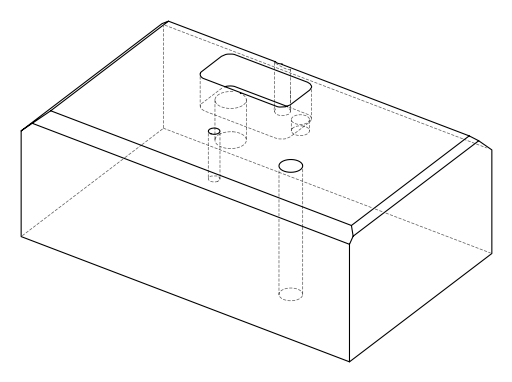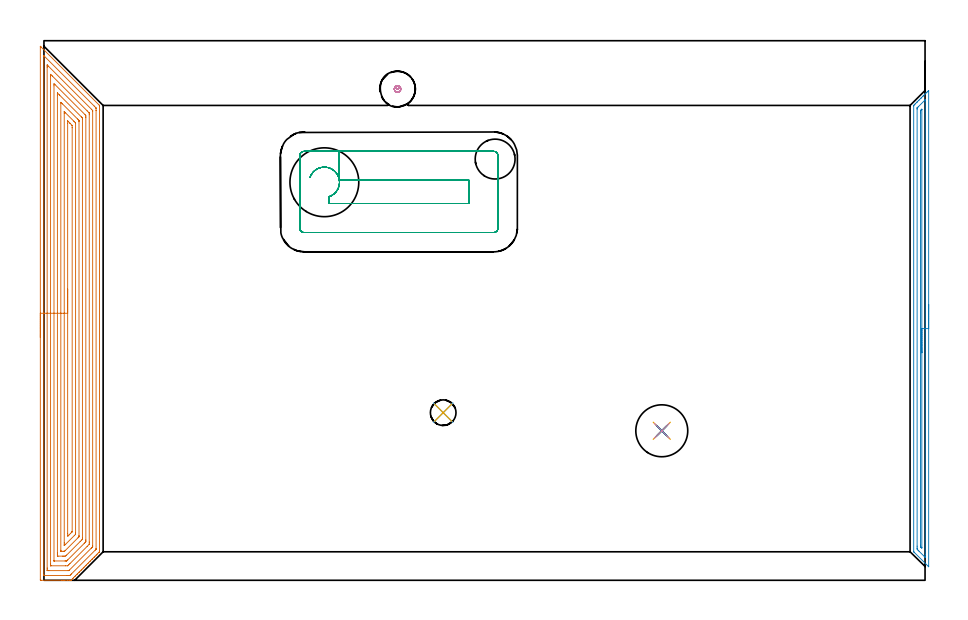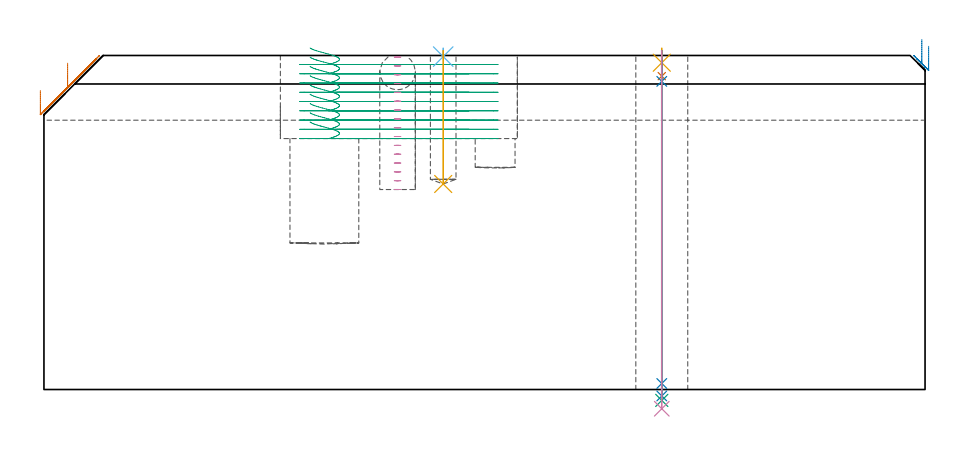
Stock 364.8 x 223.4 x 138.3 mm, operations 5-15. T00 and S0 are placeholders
(PLAN: 15 operations, 10 tool changes, 73.1 min)
(1 INDEXABLE_INSERT_DRILL_BLIND_HOLE_FROM_SOLID | STEP1POCKET | NXT0302_028 | 0.19 min | 49577 mm3)
(2 INDEXABLE_INSERT_DRILL_BLIND_HOLE_FROM_SOLID_1 | STEP1POCKET_2 | NXT0302_004 | 0.07 min | 9906 mm3)
(3 AREA_MILL | FG_CHAMFER_SURFACE | UGT0205_001 | 13.97 min | 24929 mm3)
(4 AREA_MILL_1 | FG_CHAMFER_SURFACE_1 | UGT0205_001 | 28.39 min | 130670 mm3)
(5 AREA_MILL_2 | FG_CHAMFER_SURFACE_2 | UGT0205_001 | 15.23 min | 60800 mm3)
(6 AREA_MILL_3 | FG_CHAMFER_SURFACE_3 | UGT0205_001 | 4.75 min | 3633 mm3)
(7 MILL_RECTANGULAR_POCKET | POCKET_RECTANGULAR_STRAIGHT | NXT0201_012 | Follow Part, ap 4, ae 75% | 7.55 min | 135301 mm3)
(8 MILL_BLIND_HOLE_FROM_SOLID_MATERIAL | STEP1POCKET_1 | NXT0201_011 | Spiral | 0.83 min | 8284 mm3)
(9 SPOT_DRILL | STEP1HOLE | NXT0321_9005460120000 | 0.05 min | 195 mm3)
(10 SPOT_DRILL_1 | STEP1POCKET_3 | NXT0321_9005460120000 | 0.03 min | 2 mm3)
(11 DRILL_BLIND_HOLE_INTO_CENTER | STEP1HOLE | UGT0301_180 | 0.04 min | 125 mm3)
(12 GUN_DRILL_THROUGH_HOLE | STEP1HOLE | UGT0307_001 | 0.61 min | 2521 mm3)
(13 SPADE_DRILL_TO_ENLARGE_THROUGH_HOLE | STEP1HOLE | UGT0306_004 | 0.58 min | 16925 mm3)
(14 DRILL_TO_ENLARGE_THROUGH_HOLE | STEP1HOLE | UGT0301_052 | 0.59 min | 30406 mm3)
(15 DRILL_BLIND_HOLE_INTO_CENTER_1 | STEP1POCKET_3 | NXT0301_077 | 0.22 min | 4577 mm3)
(TOOL NXT0302_028 | Index. Insert Drill 28.5mm [880-D2850L32-03] | D28.5 PA176 FL86 Z2)
(TOOL NXT0302_004 | Index. Insert Drill 16.5mm [880-D1650L20-05] | D16.5 PA176 FL83 Z2)
(TOOL UGT0205_001 | Chamfer Mill 20 x 3 x 45 deg. | D20 FL50 Z2)
(TOOL NXT0201_012 | ENDMILL 16mm [2P460-1600-NA 1630] | D16 FL38 Z6)
(TOOL NXT0201_011 | ENDMILL 12mm [2P460-1200-NA 1630] | D12 FL38 Z6)
(TOOL NXT0321_9005460120000 | NC Spot Drill, 142deg, 12mm, Carbide, Uncoated | D12 PA142 FL30 Z2)
(TOOL UGT0301_180 | Twist Drill 5.7 mm | D5.7 PA118 FL55 Z2)
(TOOL UGT0307_001 | Gun Drill 5 mm | D5 PA130 FL24 Z1)
(TOOL UGT0306_004 | Spade Drill 13.5mm | D13.5 PA132 FL10 Z2)
(TOOL UGT0301_052 | Twist Drill 21.5 mm | D21.5 PA118 FL150 Z2)
(TOOL NXT0301_077 | Carbide Drill 10.6mm [860.1-1060-053A1-MM 2214] | D10.6 PA140 FL71 Z2)
(OP 5 AREA_MILL_2)
G17 G21 G94 G90
T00 M6
G54
G17 G0 G90 X-1.5 Y100.55 S1061 M3
G43 Z148.3 H0
Z123.8
G94 G1 Y100.588 Z122.928 F250.
Y100.702 Z122.063
Y100.891 Z121.212
Y101.153 Z120.38
Y101.487 Z119.574
Y101.89 Z118.8
Y102.358 Z118.064
Y102.889 Z117.372
Y103.479 Z116.729
Y104.122 Z116.14
Y104.814 Z115.608
Y105.55 Z115.14
Y106.324 Z114.737
Y107.13 Z114.403
Y107.962 Z114.141
Y108.813 Z113.952
Y109.678 Z113.838
Y110.55 Z113.8
Y221.015
X-1.496 Y221.073 Z113.803
X-1.493 Y221.082 Z113.805
X-1.472 Y221.073 Z113.826
X-1.319 Y220.921 Z113.977
X-1.174 Y220.775 Z114.125
X22.87 Y196.731 Z138.169
X22.994 Y196.606 Z138.291
X23. Y196.346 Z138.3
Y12.241
X22.999 Y11.805 Z138.287
X22.847 Y11.646 Z138.145
X22.837 Y11.637 Z138.136
X22.021 Y10.82 Z137.32
X21.776 Y10.575 Z137.073
X21.655 Y10.454 Z136.953
X21.126 Y9.926 Z136.425
X20.882 Y9.681 Z136.179
X20.762 Y9.56 Z136.059
X20.231 Y9.031 Z135.53
X19.988 Y8.787 Z135.285
X19.868 Y8.667 Z135.165
X19.337 Y8.136 Z134.636
X19.094 Y7.893 Z134.391
X18.974 Y7.773 Z134.271
X18.442 Y7.241 Z133.741
X18.2 Y6.999 Z133.497
X18.08 Y6.879 Z133.378
X17.547 Y6.347 Z132.846
X17.306 Y6.105 Z132.603
X17.187 Y5.985 Z132.484
X16.652 Y5.452 Z131.952
X16.412 Y5.21 Z131.709
X16.293 Y5.092 Z131.59
X15.758 Y4.557 Z131.057
X15.518 Y4.316 Z130.815
X15.399 Y4.198 Z130.697
X14.863 Y3.663 Z130.162
X14.624 Y3.422 Z129.921
X14.506 Y3.304 Z129.803
X13.968 Y2.768 Z129.268
X13.73 Y2.528 Z129.027
X13.612 Y2.411 Z128.909
X13.074 Y1.873 Z128.373
X12.836 Y1.634 Z128.133
X12.718 Y1.517 Z128.016
X12.179 Y0.979 Z127.478
X11.942 Y0.74 Z127.239
X11.824 Y0.623 Z127.122
X11.376 Y0.176 Z126.676
X11.2 Y0.003 Z126.5
X11.197 Y0.002 Z126.496
X10.844 Y0. Z126.144
X10.561 Z125.861
X9.856 Z125.151
X8.609 Z123.906
X8.068 Z123.362
X7.445 Z122.74
X-1.144 Z114.154
X-1.492 Y0.01 Z113.806
X-1.5 Y0.356 Z113.799
Y0.372
Y110.55 Z113.8
X-0.086 Z115.214
X-0.085 Y217.009 Z115.215
X-0.083 Y217.116 Z115.217
X-0.079 Y217.187 Z115.221
X-0.076 Y217.215 Z115.224
X-0.057 Y217.198 Z115.243
X0.022 Y217.125 Z115.322
X0.248 Y216.902 Z115.548
X20.803 Y196.347 Z136.103
X21.478 Y195.661 Z136.778
X21.579 Y195.555 Z136.879
X21.582 Y195.453 Z136.882
X21.584 Y195.347 Z136.884
X21.586 Y194.559 Z136.886
Y194.452
X21.585 Y13.135 Z136.885
Y13.029
X21.582 Y12.921 Z136.882
X21.579 Y12.853 Z136.879
X21.555 Y12.817 Z136.855
X21.478 Y12.734 Z136.778
X21.234 Y12.485 Z136.534
X11.402 Y2.652 Z126.702
X11.16 Y2.411 Z126.46
X10.953 Y2.207 Z126.253
X10.75 Y2.01 Z126.05
X10.264 Y2.002 Z125.564
X9.856 Y2.001 Z125.156
X9.372 Y2. Z124.672
X0.022 Y2.001 Z115.322
X-0.037 Y2.002 Z115.263
X-0.072 Y2.006 Z115.228
X-0.077 Y2.008 Z115.223
X-0.08 Y2.028 Z115.22
X-0.083 Y2.089 Z115.217
X-0.085 Y2.303 Z115.215
X-0.086 Y2.411 Z115.214
Y110.55
X1.328 Z116.628
X1.329 Y212.433 Z116.629
X1.33 Y212.912 Z116.63
X1.335 Y213.327 Z116.635
X1.336 Y213.353 Z116.636
X1.369 Y213.327 Z116.669
X1.81 Y212.89 Z117.11
X19.69 Y195.009 Z134.99
X20.136 Y194.559 Z135.436
X20.165 Y194.524 Z135.465
X20.167 Y194.498 Z135.467
X20.169 Y194.439 Z135.469
X20.171 Y194.319 Z135.471
Y194.078
Y14.442
X20.169 Y14.029 Z135.469
X20.166 Y13.909 Z135.466
X20.165 Y13.883 Z135.465
X20.151 Y13.862 Z135.451
X20.114 Y13.82 Z135.414
X20.009 Y13.71 Z135.309
X19.69 Y13.389 Z134.99
X19.563 Y13.262 Z134.863
X10.499 Y4.198 Z125.799
X10.369 Y4.072 Z125.669
X10.321 Y4.028 Z125.621
X10.301 Y4.012 Z125.601
X10.252 Y4.009 Z125.552
X10.053 Y4.001 Z125.353
X2.008 Y4. Z117.308
X1.81 Z117.11
X1.612 Y4.002 Z116.912
X1.48 Y4.005 Z116.78
X1.375 Y4.01 Z116.675
X1.335 Y4.018 Z116.635
X1.334 Y4.039 Z116.634
X1.331 Y4.198 Z116.631
X1.329 Y4.679 Z116.629
X1.328 Y5.092 Z116.628
Y110.55
X2.743 Z118.043
Y208.859
X2.745 Y209.257 Z118.045
X2.748 Y209.456 Z118.048
X2.749 Y209.488 Z118.049
X2.782 Y209.461 Z118.082
X2.842 Y209.403 Z118.142
X3.393 Y208.859 Z118.693
X3.598 Y208.654 Z118.898
X17.902 Y194.349 Z133.202
X18.584 Y193.665 Z133.884
X18.681 Y193.563 Z133.981
X18.738 Y193.502 Z134.038
X18.75 Y193.45 Z134.05
X18.757 Y192.772 Z134.057
Y15.816
X18.752 Y14.967 Z134.052
X18.75 Y14.923 Z134.05
X17.891 Y14.04 Z133.191
X10.74 Y6.889 Z126.04
X10.291 Y6.444 Z125.591
X9.856 Y6.015 Z125.156
X9.834 Y6.007 Z125.134
X8.962 Y6. Z124.262
X2.935 Y6.001 Z118.235
X2.827 Y6.003 Z118.127
X2.774 Y6.007 Z118.074
X2.752 Y6.009 Z118.052
X2.75 Y6.024 Z118.05
X2.743 Y6.84 Z118.043
Y6.879
Y110.55
X4.157 Z119.457
X4.158 Y204.724 Z119.458
X4.161 Y205.284 Z119.461
X4.164 Y205.611 Z119.464
X4.492 Y205.308 Z119.792
X4.518 Y205.284 Z119.818
X17.03 Y192.772 Z132.33
X17.336 Y192.444 Z132.636
X17.34 Y191.878 Z132.64
X17.342 Y191.544 Z132.642
X17.343 Y16.71 Z132.643
X17.342 Y16.377 Z132.642
X17.338 Y16.096 Z132.638
X17.336 Y15.961 Z132.636
X17.211 Y15.816 Z132.511
X17.112 Y15.712 Z132.412
X17.008 Y15.607 Z132.308
X16.666 Y15.264 Z131.966
X9.856 Y8.455 Z125.156
X9.511 Y8.117 Z124.811
X9.433 Y8.043 Z124.733
X9.377 Y8.01 Z124.677
X9.295 Y8.007 Z124.595
X8.962 Y8.002 Z124.262
X8.734 Y8. Z124.034
X4.263 Y8.001 Z119.563
X4.179 Y8.007 Z119.479
X4.163 Y8.01 Z119.463
X4.16 Y8.017 Z119.46
X4.159 Y8.029 Z119.459
X4.157 Y8.107 Z119.457
Y110.55
X5.571 Z120.871
Y200.815
X5.573 Y201.521 Z120.873
X5.577 Y201.709 Z120.877
X5.579 Y201.763 Z120.879
X5.593 Y201.752 Z120.893
X5.642 Y201.709 Z120.942
X6.28 Y201.073 Z121.58
X6.538 Y200.815 Z121.838
X15.474 Y191.878 Z130.774
X15.727 Y191.619 Z131.027
X15.894 Y191.446 Z131.194
X15.922 Y191.408 Z131.222
X15.925 Y191.39 Z131.225
X15.927 Y191.346 Z131.227
X15.929 Y191.17 Z131.229
Y190.984
X15.928 Y17.604 Z131.228
X15.927 Y17.249 Z131.227
X15.924 Y17.073 Z131.224
X15.922 Y16.989 Z131.222
X15.882 Y16.942 Z131.182
X15.66 Y16.71 Z130.96
X14.994 Y16.042 Z130.294
X9.406 Y10.454 Z124.706
X9.182 Y10.234 Z124.482
X8.962 Y10.019 Z124.262
X8.516 Y10.006 Z123.816
X8.068 Y10.002 Z123.368
X7.628 Y10. Z122.928
X5.838 Y10.002 Z121.138
X5.631 Y10.007 Z120.931
X5.589 Y10.01 Z120.889
X5.578 Y10.082 Z120.878
X5.574 Y10.266 Z120.874
X5.572 Y10.454 Z120.872
X5.571 Y11.162 Z120.871
Y11.348
Y110.55
X6.985 Z122.285
X6.986 Y197.617 Z122.286
X6.987 Y197.743 Z122.287
X6.99 Y197.843 Z122.29
X6.992 Y197.895 Z122.292
X7.008 Y197.883 Z122.308
X7.174 Y197.723 Z122.474
X7.662 Y197.24 Z122.962
X13.919 Y190.984 Z129.219
X14.326 Y190.574 Z129.626
X14.445 Y190.45 Z129.745
X14.502 Y190.389 Z129.802
X14.508 Y190.278 Z129.808
X14.512 Y190.091 Z129.812
X14.514 Y189.903 Z129.814
Y18.497
X14.512 Y18.311 Z129.812
X14.508 Y18.121 Z129.808
X14.503 Y18.012 Z129.803
X14.458 Y17.963 Z129.758
X14.326 Y17.825 Z129.626
X14.216 Y17.714 Z129.516
X14.107 Y17.604 Z129.407
X8.853 Y12.35 Z124.153
X8.742 Y12.241 Z124.042
X8.517 Y12.026 Z123.817
X8.301 Y12.008 Z123.601
X8.068 Y12.004 Z123.368
X7.415 Y12. Z122.715
X7.174 Y12.001 Z122.474
X7.093 Y12.003 Z122.393
X7.029 Y12.006 Z122.329
X6.993 Y12.01 Z122.293
X6.991 Y12.054 Z122.291
X6.987 Y12.241 Z122.287
X6.986 Y12.429 Z122.286
X6.985 Y110.55 Z122.285
X8.399 Z123.699
X8.4 Y193.334 Z123.7
X8.401 Y193.665 Z123.701
X8.403 Y193.995 Z123.703
X8.406 Y194.029 Z123.706
X8.407 Y194.034 Z123.707
X8.431 Y194.013 Z123.731
X8.551 Y193.899 Z123.851
X8.788 Y193.665 Z124.088
X8.962 Y193.492 Z124.262
X12.363 Y190.091 Z127.663
X12.538 Y189.915 Z127.838
X12.896 Y189.553 Z128.196
X13.074 Y189.37 Z128.374
X13.093 Y189.348 Z128.393
X13.096 Y189.325 Z128.396
X13.098 Y189.277 Z128.398
X13.1 Y189.197 Z128.4
Y19.723
X13.097 Y19.391 Z128.397
X13.093 Y19.111 Z128.393
X13.089 Y19.048 Z128.389
X13.053 Y19.008 Z128.353
X12.989 Y18.94 Z128.289
X12.551 Y18.497 Z127.851
X8.976 Y14.923 Z124.276
X8.52 Y14.47 Z123.82
X8.471 Y14.424 Z123.771
X8.406 Y14.367 Z123.706
X8.404 Y14.452 Z123.704
X8.401 Y14.589 Z123.701
X8.4 Y14.923 Z123.7
X8.399 Y15.485 Z123.699
Y110.55
X9.814 Z125.114
Y189.197
X9.816 Y190.091 Z125.116
X9.817 Y190.13 Z125.117
X9.819 Y190.16 Z125.119
X9.856 Y190.137 Z125.156
X9.91 Y190.091 Z125.21
X10.75 Y189.254 Z126.05
X10.807 Y189.197 Z126.107
X11.644 Y188.348 Z126.944
X11.679 Y188.303 Z126.979
X11.681 Y188.266 Z126.981
X11.686 Y187.409 Z126.986
Y187.367
Y20.243
X11.685 Y20.2 Z126.985
X11.68 Y20.117 Z126.98
X11.676 Y20.083 Z126.976
X11.668 Y20.071 Z126.968
X11.644 Y20.043 Z126.944
X11.319 Y19.716 Z126.619
X10.995 Y19.391 Z126.295
X10.426 Y18.822 Z125.726
X10.1 Y18.497 Z125.4
X9.976 Y18.378 Z125.276
X9.856 Y18.264 Z125.156
X9.821 Y18.497 Z125.121
X9.818 Y18.536 Z125.118
X9.814 Y19.391 Z125.114
Y19.433
Y110.55
Y111.421 Z125.152
Y112.286 Z125.266
Y113.138 Z125.454
Y113.97 Z125.717
Y114.776 Z126.051
Y115.55 Z126.453
Y116.286 Z126.922
Y116.978 Z127.453
Y117.621 Z128.043
Y118.21 Z128.686
Y118.741 Z129.378
Y119.21 Z130.114
Y119.613 Z130.888
Y119.947 Z131.694
Y120.209 Z132.526
Y120.398 Z133.377
Y120.512 Z134.242
Y120.55 Z135.114
G0 Z148.3
M5
M2
(OP 6 AREA_MILL_3)
G17 G21 G94 G90
T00 M6
G54
G17 G0 G90 X366.3 Y114.2 S1061 M3
G43 Z148.3 H0
Z142.1
G94 G1 Y114.162 Z141.228 F250.
Y114.048 Z140.364
Y113.859 Z139.512
Y113.597 Z138.68
Y113.263 Z137.874
Y112.86 Z137.1
Y112.392 Z136.364
Y111.86 Z135.672
Y111.271 Z135.029
Y110.628 Z134.44
Y109.936 Z133.909
Y109.2 Z133.44
Y108.426 Z133.037
Y107.62 Z132.703
Y106.788 Z132.441
Y105.936 Z132.252
Y105.072 Z132.138
Y104.2 Z132.1
Y5.74
X366.298 Y5.614 Z132.101
X366.286 Y5.623 Z132.112
X366.16 Y5.74 Z132.238
X360.297 Y11.603 Z138.102
X360.106 Y11.797 Z138.287
X360.104 Y11.804 Z138.289
X360.1 Y11.977 Z138.3
Y196.423
X360.104 Y196.596 Z138.289
X360.106 Y196.603 Z138.287
X360.297 Y196.798 Z138.102
X360.664 Y197.165 Z137.733
X361.259 Y197.759 Z137.141
X361.437 Y197.938 Z136.961
X361.555 Y198.056 Z136.842
X362.15 Y198.65 Z136.249
X362.318 Y198.82 Z136.079
X363.041 Y199.541 Z135.358
X363.198 Y199.7 Z135.198
X363.932 Y200.432 Z134.467
X364.082 Y200.583 Z134.315
X364.512 Y201.012 Z133.888
X364.823 Y201.323 Z133.576
X364.963 Y201.465 Z133.433
X365.367 Y201.867 Z133.033
X365.417 Y201.917 Z132.983
X365.714 Y202.214 Z132.685
X365.845 Y202.347 Z132.551
X366.222 Y202.722 Z132.178
X366.286 Y202.777 Z132.114
X366.299 Y202.787 Z132.101
X366.3 Y104.2 Z132.1
X364.886 Z133.514
Y10.719
X364.885 Y9.829 Z133.515
X364.883 Y9.75 Z133.517
X364.876 Y9.485 Z133.524
X364.792 Y9.565 Z133.608
X364.602 Y9.75 Z133.798
X362.318 Y12.032 Z136.082
X361.93 Y12.423 Z136.47
X361.533 Y12.828 Z136.867
X361.517 Y13.232 Z136.883
X361.516 Y13.314 Z136.884
X361.514 Y14.126 Z136.886
Y195.086
X361.517 Y195.492 Z136.883
X361.52 Y195.542 Z136.88
X361.523 Y195.562 Z136.877
X361.535 Y195.578 Z136.865
X361.59 Y195.637 Z136.81
X361.681 Y195.73 Z136.719
X361.927 Y195.977 Z136.473
X364.682 Y198.732 Z133.718
X364.783 Y198.833 Z133.617
X364.856 Y198.904 Z133.544
X364.868 Y198.913 Z133.532
X364.875 Y198.917 Z133.525
X364.879 Y198.904 Z133.521
X364.884 Y198.73 Z133.516
X364.885 Y198.65 Z133.515
X364.886 Y198.532 Z133.514
Y104.2
X363.472 Z134.928
X363.471 Y13.656 Z134.929
X363.468 Y13.473 Z134.932
X363.464 Y13.347 Z134.936
X363.401 Y13.405 Z134.999
X363.2 Y13.6 Z135.2
X363.05 Y13.751 Z135.35
X362.977 Y13.829 Z135.423
X362.943 Y13.868 Z135.457
X362.935 Y13.932 Z135.465
X362.931 Y14.205 Z135.469
X362.929 Y14.479 Z135.471
Y193.578
X362.932 Y194.195 Z135.468
X362.935 Y194.463 Z135.465
X362.948 Y194.537 Z135.452
X363.002 Y194.596 Z135.398
X363.2 Y194.8 Z135.2
X363.343 Y194.942 Z135.057
X363.418 Y195.013 Z134.982
X363.464 Y195.053 Z134.936
X363.469 Y194.986 Z134.931
X363.471 Y194.935 Z134.929
X363.472 Y104.2 Z134.928
Y103.328 Z134.967
Y102.464 Z135.08
Y101.612 Z135.269
Y100.78 Z135.532
Y99.974 Z135.865
Y99.2 Z136.268
Y98.464 Z136.737
Y97.772 Z137.268
Y97.129 Z137.857
Y96.54 Z138.501
Y96.008 Z139.193
Y95.54 Z139.928
Y95.137 Z140.702
Y94.803 Z141.508
Y94.541 Z142.34
Y94.352 Z143.192
Y94.238 Z144.057
Y94.2 Z144.928
G0 Z148.3
M5
M2
(OP 7 MILL_RECTANGULAR_POCKET)
G17 G21 G94 G90
T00 M6
G54
G17 G0 G90 X110.208 Y166.879 S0 M3
G43 Z148.405 H1
Z141.405
G94 G1 X110.552 Y167.68 Z141.171 F250.
X111.023 Y168.449 Z140.929
X111.599 Y169.143 Z140.688
X112.269 Y169.747 Z140.446
X112.56 Y169.949 Z140.351
X112.852 Y170.149 Z140.256
X113.744 Y170.597 Z139.989
X114.697 Y170.897 Z139.721
X115.685 Y171.043 Z139.454
X116.683 Y171.029 Z139.186
X117.666 Y170.856 Z138.919
X118.61 Y170.53 Z138.651
X119.49 Y170.058 Z138.384
X120.283 Y169.452 Z138.116
X120.97 Y168.727 Z137.848
X121.177 Y168.44 Z137.754
X121.383 Y168.152 Z137.659
X121.828 Y167.317 Z137.405
X122.142 Y166.425 Z137.152
X122.317 Y165.495 Z136.898
X122.351 Y164.55 Z136.645
X122.242 Y163.61 Z136.391
X121.992 Y162.697 Z136.138
X121.607 Y161.833 Z135.884
X121.097 Y161.036 Z135.631
X120.472 Y160.326 Z135.377
X120.205 Y160.093 Z135.283
X119.939 Y159.861 Z135.188
X119.125 Y159.324 Z134.927
X118.238 Y158.92 Z134.665
X117.9 Y158.818 Z134.571
Y156. F500.
X176.
Y165.6
X122.295
Y177.6
X107.7
G3 X105.9 Y175.8 R1.8
G1 Y145.8
G3 X107.7 Y144. R1.8
G1 X186.2
G3 X188. Y145.8 R1.8
G1 Y175.8
G3 X186.2 Y177.6 R1.8
G1 X122.295
X121.295
G0 X110.209 Y166.88 Z137.571
G1 X110.552 Y167.68 Z137.337 F250.
X111.023 Y168.449 Z137.096
X111.599 Y169.143 Z136.854
X112.269 Y169.747 Z136.612
X112.56 Y169.949 Z136.517
X112.852 Y170.149 Z136.423
X113.141 Y170.314 Z136.333
X113.462 Y170.463 Z136.239
X113.783 Y170.613 Z136.144
X114.732 Y170.905 Z135.878
X115.716 Y171.045 Z135.612
X116.709 Y171.026 Z135.345
X117.687 Y170.851 Z135.079
X118.624 Y170.524 Z134.813
X119.498 Y170.052 Z134.547
X120.287 Y169.448 Z134.281
X120.97 Y168.727 Z134.015
X121.177 Y168.44 Z133.92
X121.35 Y168.197 Z133.84
X121.501 Y167.939 Z133.76
X121.678 Y167.633 Z133.665
X122.026 Y166.803 Z133.424
X122.252 Y165.931 Z133.183
X122.35 Y165.036 Z132.941
X122.319 Y164.137 Z132.7
X122.16 Y163.251 Z132.459
X121.875 Y162.397 Z132.218
X121.47 Y161.592 Z131.976
X120.954 Y160.855 Z131.735
X120.716 Y160.593 Z131.64
X120.472 Y160.326 Z131.543
X120.205 Y160.093 Z131.449
X119.939 Y159.861 Z131.354
X119.125 Y159.324 Z131.093
X118.238 Y158.92 Z130.832
X117.9 Y158.818 Z130.737
Y156. F500.
X176.
Y165.6
X122.294
Y177.6
X107.7
G3 X105.9 Y175.8 R1.8
G1 Y145.8
G3 X107.7 Y144. R1.8
G1 X186.2
G3 X188. Y145.8 R1.8
G1 Y175.8
G3 X186.2 Y177.6 R1.8
G1 X122.294
X121.294
G0 X110.212 Y166.881 Z133.737
G1 X110.233 Y166.956 Z133.716 F250.
X110.613 Y167.794 Z133.469
X111.11 Y168.568 Z133.223
X111.716 Y169.262 Z132.976
X112.242 Y169.713 Z132.79
X112.52 Y169.932 Z132.696
X113.105 Y170.294 Z132.511
X113.726 Y170.589 Z132.327
X114.376 Y170.815 Z132.143
X114.721 Y170.893 Z132.048
X115.066 Y170.971 Z131.953
X115.962 Y171.055 Z131.712
X116.86 Y171.01 Z131.471
X117.743 Y170.836 Z131.23
X118.591 Y170.538 Z130.989
X119.388 Y170.122 Z130.748
X120.118 Y169.596 Z130.507
X120.764 Y168.97 Z130.266
X121.173 Y168.445 Z130.088
X121.379 Y168.158 Z129.993
X121.84 Y167.288 Z129.729
X122.158 Y166.358 Z129.466
X122.327 Y165.388 Z129.202
X122.34 Y165.035 Z129.107
X122.354 Y164.681 Z129.013
X122.26 Y163.714 Z128.752
X122.017 Y162.772 Z128.492
X121.631 Y161.88 Z128.231
X121.112 Y161.058 Z127.971
X120.472 Y160.326 Z127.71
X120.206 Y160.093 Z127.615
X119.94 Y159.861 Z127.521
X119.483 Y159.537 Z127.371
X119.175 Y159.363 Z127.276
X118.868 Y159.189 Z127.181
X118.238 Y158.92 Z126.998
X117.9 Y158.818 Z126.903
Y156. F500.
X176.
Y165.6
X122.294
Y177.6
X107.7
G3 X105.9 Y175.8 R1.8
G1 Y145.8
G3 X107.7 Y144. R1.8
G1 X186.2
G3 X188. Y145.8 R1.8
G1 Y175.8
G3 X186.2 Y177.6 R1.8
G1 X122.294
X121.294
G0 X110.221 Y166.868 Z129.903
G1 X110.36 Y167.277 Z129.787 F250.
X110.826 Y168.159 Z129.52
X111.427 Y168.957 Z129.253
X111.676 Y169.208 Z129.158
X111.926 Y169.458 Z129.063
X112.651 Y170.015 Z128.818
X113.448 Y170.461 Z128.573
X114.302 Y170.787 Z128.328
X115.194 Y170.984 Z128.083
X116.105 Y171.05 Z127.839
X117.017 Y170.982 Z127.594
X117.908 Y170.783 Z127.349
X118.762 Y170.456 Z127.104
X119.558 Y170.009 Z126.859
X120.282 Y169.451 Z126.614
X120.916 Y168.793 Z126.37
X121.379 Y168.158 Z126.159
X121.827 Y167.318 Z125.904
X122.142 Y166.42 Z125.649
X122.317 Y165.484 Z125.394
X122.349 Y164.533 Z125.139
X122.236 Y163.588 Z124.884
X121.981 Y162.671 Z124.629
X121.59 Y161.803 Z124.374
X121.072 Y161.004 Z124.119
X120.842 Y160.736 Z124.024
X120.612 Y160.467 Z123.929
X120.474 Y160.328 Z123.877
X120.208 Y160.096 Z123.782
X119.942 Y159.863 Z123.687
X119.127 Y159.325 Z123.426
X118.238 Y158.92 Z123.164
X117.9 Y158.818 Z123.069
Y156. F500.
X176.
Y165.6
X122.294
Y177.6
X107.7
G3 X105.9 Y175.8 R1.8
G1 Y145.8
G3 X107.7 Y144. R1.8
G1 X186.2
G3 X188. Y145.8 R1.8
G1 Y175.8
G3 X186.2 Y177.6 R1.8
G1 X122.294
X121.294
G0 X110.222 Y166.867 Z126.069
G1 X110.4 Y167.366 Z125.927 F250.
X110.87 Y168.226 Z125.665
X111.468 Y169.002 Z125.402
X111.72 Y169.251 Z125.307
X111.972 Y169.499 Z125.212
X112.703 Y170.05 Z124.967
X113.506 Y170.488 Z124.722
X114.364 Y170.805 Z124.477
X115.259 Y170.993 Z124.232
X116.173 Y171.049 Z123.987
X117.084 Y170.972 Z123.742
X117.975 Y170.763 Z123.496
X118.825 Y170.426 Z123.251
X119.618 Y169.969 Z123.006
X120.336 Y169.402 Z122.761
X120.963 Y168.736 Z122.516
X121.17 Y168.449 Z122.421
X121.377 Y168.162 Z122.326
X121.834 Y167.302 Z122.065
X122.152 Y166.382 Z121.804
X122.324 Y165.423 Z121.544
X122.345 Y164.45 Z121.283
X122.215 Y163.485 Z121.022
X121.937 Y162.551 Z120.761
X121.517 Y161.673 Z120.5
X120.966 Y160.87 Z120.239
X120.474 Y160.328 Z120.043
X120.208 Y160.096 Z119.948
X119.942 Y159.863 Z119.853
X119.127 Y159.325 Z119.592
X118.238 Y158.92 Z119.33
X117.9 Y158.818 Z119.235
Y156. F500.
X176.
Y165.6
X122.294
Y177.6
X107.7
G3 X105.9 Y175.8 R1.8
G1 Y145.8
G3 X107.7 Y144. R1.8
G1 X186.2
G3 X188. Y145.8 R1.8
G1 Y175.8
G3 X186.2 Y177.6 R1.8
G1 X122.294
X121.294
G0 X110.213 Y166.882 Z122.235
G1 X110.239 Y166.97 Z122.211 F250.
X110.621 Y167.81 Z121.964
X111.123 Y168.585 Z121.716
X111.732 Y169.278 Z121.469
X112.241 Y169.713 Z121.289
X112.519 Y169.931 Z121.195
X113.098 Y170.29 Z121.012
X113.712 Y170.583 Z120.83
X114.354 Y170.808 Z120.648
X114.699 Y170.888 Z120.553
X115.044 Y170.967 Z120.458
X115.947 Y171.054 Z120.215
X116.853 Y171.011 Z119.972
X117.743 Y170.836 Z119.729
X118.599 Y170.535 Z119.486
X119.403 Y170.113 Z119.242
X120.137 Y169.58 Z118.999
X120.786 Y168.946 Z118.756
X121.173 Y168.446 Z118.587
X121.379 Y168.158 Z118.492
X121.755 Y167.476 Z118.283
X122.043 Y166.752 Z118.074
X122.24 Y165.997 Z117.866
X122.341 Y165.225 Z117.657
X122.344 Y164.871 Z117.562
X122.348 Y164.517 Z117.467
X122.235 Y163.585 Z117.215
X121.984 Y162.679 Z116.964
X121.6 Y161.822 Z116.712
X121.093 Y161.032 Z116.46
X120.472 Y160.326 Z116.209
X120.206 Y160.093 Z116.114
X119.94 Y159.861 Z116.019
X119.46 Y159.522 Z115.862
X119.151 Y159.349 Z115.767
X118.843 Y159.177 Z115.672
X118.238 Y158.92 Z115.496
X117.9 Y158.818 Z115.402
Y156. F500.
X176.
Y165.6
X122.294
Y177.6
X107.7
G3 X105.9 Y175.8 R1.8
G1 Y145.8
G3 X107.7 Y144. R1.8
G1 X186.2
G3 X188. Y145.8 R1.8
G1 Y175.8
G3 X186.2 Y177.6 R1.8
G1 X122.294
X121.294
G0 X110.224 Y166.878 Z118.402
G1 X110.364 Y167.287 Z118.286 F250.
X110.822 Y168.153 Z118.023
X111.409 Y168.937 Z117.761
X111.876 Y169.4 Z117.584
X112.137 Y169.639 Z117.49
X112.836 Y170.137 Z117.26
X113.597 Y170.533 Z117.03
X114.406 Y170.822 Z116.8
X115.246 Y170.998 Z116.57
X116.102 Y171.056 Z116.34
X116.958 Y170.997 Z116.11
X117.798 Y170.822 Z115.88
X118.133 Y170.707 Z115.785
X118.467 Y170.592 Z115.69
X119.175 Y170.249 Z115.48
X119.834 Y169.82 Z115.269
X120.434 Y169.312 Z115.058
X120.966 Y168.733 Z114.847
X121.173 Y168.446 Z114.753
X121.379 Y168.158 Z114.658
X121.827 Y167.318 Z114.403
X122.142 Y166.42 Z114.148
X122.317 Y165.484 Z113.893
X122.349 Y164.533 Z113.638
X122.236 Y163.588 Z113.383
X121.981 Y162.671 Z113.128
X121.59 Y161.803 Z112.873
X121.072 Y161.004 Z112.617
X120.842 Y160.736 Z112.523
X120.612 Y160.467 Z112.428
X120.474 Y160.328 Z112.375
X120.207 Y160.095 Z112.281
X119.941 Y159.863 Z112.186
X119.533 Y159.57 Z112.051
X119.103 Y159.311 Z111.917
X118.784 Y159.159 Z111.822
X118.465 Y159.007 Z111.727
X118.238 Y158.92 Z111.662
X117.9 Y158.818 Z111.568
Y156. F500.
X176.
Y165.6
X122.294
Y177.6
X107.7
G3 X105.9 Y175.8 R1.8
G1 Y145.8
G3 X107.7 Y144. R1.8
G1 X186.2
G3 X188. Y145.8 R1.8
G1 Y175.8
G3 X186.2 Y177.6 R1.8
G1 X122.294
X121.294
G0 X110.225 Y166.874 Z114.568
G1 X110.401 Y167.368 Z114.427 F250.
X110.88 Y168.24 Z114.161
X111.489 Y169.026 Z113.894
X112.137 Y169.639 Z113.655
X112.865 Y170.154 Z113.416
X113.659 Y170.56 Z113.177
X114.503 Y170.849 Z112.938
X115.379 Y171.015 Z112.699
X115.732 Y171.036 Z112.605
X116.085 Y171.056 Z112.51
X117.013 Y170.989 Z112.261
X117.92 Y170.785 Z112.011
X118.787 Y170.449 Z111.762
X119.595 Y169.989 Z111.513
X120.326 Y169.413 Z111.264
X120.963 Y168.736 Z111.015
X121.17 Y168.449 Z110.92
X121.377 Y168.162 Z110.825
X121.835 Y167.3 Z110.564
X122.153 Y166.378 Z110.302
X122.324 Y165.417 Z110.041
X122.344 Y164.442 Z109.779
X122.213 Y163.475 Z109.518
X121.932 Y162.54 Z109.256
X121.51 Y161.66 Z108.995
X120.956 Y160.857 Z108.733
X120.718 Y160.595 Z108.638
X120.474 Y160.328 Z108.541
X120.207 Y160.095 Z108.447
X119.941 Y159.863 Z108.352
X119.448 Y159.515 Z108.19
X118.923 Y159.216 Z108.028
X118.238 Y158.92 Z107.829
X117.9 Y158.818 Z107.734
Y156. F500.
X176.
Y165.6
X122.294
Y177.6
X107.7
G3 X105.9 Y175.8 R1.8
G1 Y145.8
G3 X107.7 Y144. R1.8
G1 X186.2
G3 X188. Y145.8 R1.8
G1 Y175.8
G3 X186.2 Y177.6 R1.8
G1 X122.294
X121.294
G0 X110.214 Y166.879 Z110.734
G1 X110.244 Y166.986 Z110.704 F250.
X110.631 Y167.827 Z110.456
X111.136 Y168.602 Z110.208
X111.75 Y169.295 Z109.96
X112.241 Y169.712 Z109.788
X112.519 Y169.931 Z109.693
X113.09 Y170.285 Z109.513
X113.696 Y170.577 Z109.332
X114.33 Y170.801 Z109.152
X114.674 Y170.882 Z109.057
X115.019 Y170.963 Z108.963
X115.93 Y171.054 Z108.717
X116.845 Y171.012 Z108.472
X117.743 Y170.836 Z108.227
X118.607 Y170.532 Z107.981
X119.417 Y170.104 Z107.736
X120.156 Y169.564 Z107.491
X120.808 Y168.921 Z107.245
X121.379 Y168.159 Z106.99
X121.774 Y167.435 Z106.769
X122.109 Y166.54 Z106.513
X122.303 Y165.605 Z106.257
X122.353 Y164.651 Z106.001
X122.257 Y163.7 Z105.745
X122.018 Y162.775 Z105.489
X121.64 Y161.897 Z105.233
X121.134 Y161.087 Z104.977
X120.51 Y160.363 Z104.721
X120.211 Y160.098 Z104.614
X119.945 Y159.865 Z104.519
X119.129 Y159.325 Z104.257
X118.238 Y158.92 Z103.995
X117.9 Y158.818 Z103.9
Y156. F500.
X176.
Y165.6
X122.294
Y177.6
X107.7
G3 X105.9 Y175.8 R1.8
G1 Y145.8
G3 X107.7 Y144. R1.8
G1 X186.2
G3 X188. Y145.8 R1.8
G1 Y175.8
G3 X186.2 Y177.6 R1.8
G1 X122.294
X121.294
G0 Z148.405
M5
M2
(OP 8 MILL_BLIND_HOLE_FROM_SOLID_MATERIAL)
G17 G21 G94 G90
T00 M6
G54
G17 G0 G90 X146.4 Y203.4 S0 M3
G43 Z148.3 H1
Z137.644
G94 G3 X147.075 Y204.075 R0.675 F250.
X146.4 Y204.75 R0.675
X145.05 Y203.4 R1.35
X146.4 Y204.75 R-1.35
X145.725 Y204.075 R0.675
X146.4 Y203.4 R0.675
G0 Z133.988
G3 X147.075 Y204.075 R0.675
X146.4 Y204.75 R0.675
X145.05 Y203.4 R1.35
X146.4 Y204.75 R-1.35
X145.725 Y204.075 R0.675
X146.4 Y203.4 R0.675
G0 Z130.331
G3 X147.075 Y204.075 R0.675
X146.4 Y204.75 R0.675
X145.05 Y203.4 R1.35
X146.4 Y204.75 R-1.35
X145.725 Y204.075 R0.675
X146.4 Y203.4 R0.675
G0 Z126.675
G3 X147.075 Y204.075 R0.675
X146.4 Y204.75 R0.675
X145.05 Y203.4 R1.35
X146.4 Y204.75 R-1.35
X145.725 Y204.075 R0.675
X146.4 Y203.4 R0.675
G0 Z123.019
G3 X147.075 Y204.075 R0.675
X146.4 Y204.75 R0.675
X145.05 Y203.4 R1.35
X146.4 Y204.75 R-1.35
X145.725 Y204.075 R0.675
X146.4 Y203.4 R0.675
G0 Z119.363
G3 X147.075 Y204.075 R0.675
X146.4 Y204.75 R0.675
X145.05 Y203.4 R1.35
X146.4 Y204.75 R-1.35
X145.725 Y204.075 R0.675
X146.4 Y203.4 R0.675
G0 Z115.706
G3 X147.075 Y204.075 R0.675
X146.4 Y204.75 R0.675
X145.05 Y203.4 R1.35
X146.4 Y204.75 R-1.35
X145.725 Y204.075 R0.675
X146.4 Y203.4 R0.675
G0 Z112.05
G3 X147.075 Y204.075 R0.675
X146.4 Y204.75 R0.675
X145.05 Y203.4 R1.35
X146.4 Y204.75 R-1.35
X145.725 Y204.075 R0.675
X146.4 Y203.4 R0.675
G0 Z108.394
G3 X147.075 Y204.075 R0.675
X146.4 Y204.75 R0.675
X145.05 Y203.4 R1.35
X146.4 Y204.75 R-1.35
X145.725 Y204.075 R0.675
X146.4 Y203.4 R0.675
G0 Z104.738
G3 X147.075 Y204.075 R0.675
X146.4 Y204.75 R0.675
X145.05 Y203.4 R1.35
X146.4 Y204.75 R-1.35
X145.725 Y204.075 R0.675
X146.4 Y203.4 R0.675
G0 Z101.081
G3 X147.075 Y204.075 R0.675
X146.4 Y204.75 R0.675
X145.05 Y203.4 R1.35
X146.4 Y204.75 R-1.35
X145.725 Y204.075 R0.675
X146.4 Y203.4 R0.675
G0 Z97.425
G3 X147.075 Y204.075 R0.675
X146.4 Y204.75 R0.675
X145.05 Y203.4 R1.35
X146.4 Y204.75 R-1.35
X145.725 Y204.075 R0.675
X146.4 Y203.4 R0.675
G0 Z93.769
G3 X147.075 Y204.075 R0.675
X146.4 Y204.75 R0.675
X145.05 Y203.4 R1.35
X146.4 Y204.75 R-1.35
X145.725 Y204.075 R0.675
X146.4 Y203.4 R0.675
G0 Z90.113
G3 X147.075 Y204.075 R0.675
X146.4 Y204.75 R0.675
X145.05 Y203.4 R1.35
X146.4 Y204.75 R-1.35
X145.725 Y204.075 R0.675
X146.4 Y203.4 R0.675
G0 Z86.456
G3 X147.075 Y204.075 R0.675
X146.4 Y204.75 R0.675
X145.05 Y203.4 R1.35
X146.4 Y204.75 R-1.35
X145.725 Y204.075 R0.675
X146.4 Y203.4 R0.675
G0 Z82.8
G3 X147.075 Y204.075 R0.675
X146.4 Y204.75 R0.675
X145.05 Y203.4 R1.35
X146.4 Y204.75 R-1.35
X145.725 Y204.075 R0.675
X146.4 Y203.4 R0.675
G0 Z148.3
M5
M2
(OP 9 SPOT_DRILL)
G17 G21 G94 G90
T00 M6
G54
G17 G0 G90 X255.8 Y61.9 S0 M3
G43 Z148.3 H0
G94 G81 G98 Z135.3 F250. R141.3
G80
M5
M2
(OP 10 SPOT_DRILL_1)
G17 G21 G94 G90
T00 M6
G54
G17 G0 G90 X165.3 Y69.4 S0 M3
G43 Z148.3 H0
G94 G81 G98 Z137.844 F250. R141.3
G80
M5
M2
(OP 11 DRILL_BLIND_HOLE_INTO_CENTER)
G17 G21 G94 G90
T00 M6
G54
G17 G0 G90 X255.8 Y61.9 S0 M3
G43 Z148.3 H0
G94 G81 G98 Z129.75 F250. R140.3
G80
M5
M2
(OP 12 GUN_DRILL_THROUGH_HOLE)
G17 G21 G94 G90
T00 M6
G54
G17 G0 G90 X255.8 Y61.9 M8
G43 Z148.3 H0
Z136.412
S716 M3
G94 G1 Z127.586 F125. M26
G4 X.084
Z2.5 F250.
G4 X.084
Z-2.666 F125.
G4 X.084
M5
M9
G0 Z136.412
Z148.3
M2
(OP 13 SPADE_DRILL_TO_ENLARGE_THROUGH_HOLE)
G17 G21 G94 G90
T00 M6
G54
G17 G0 G90 X255.8 Y61.9 S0 M3
G43 Z148.3 H0
G94 G73 G98 Z-4.505 F250. Q12.982 R140.3
G80
M5
M2
(OP 14 DRILL_TO_ENLARGE_THROUGH_HOLE)
G17 G21 G94 G90
T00 M6
G54
G17 G0 G90 X255.8 Y61.9 S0 M3
G43 Z148.3 H0
G94 G73 G98 Z-7.959 F250. Q20.894 R140.3
G80
M5
M2
(OP 15 DRILL_BLIND_HOLE_INTO_CENTER_1)
G17 G21 G94 G90
T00 M6
G54
G17 G0 G90 X165.3 Y69.4 S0 M3
G43 Z148.3 H1
G94 G81 G98 Z85.1 F250. R140.3
G80
M5
M2
